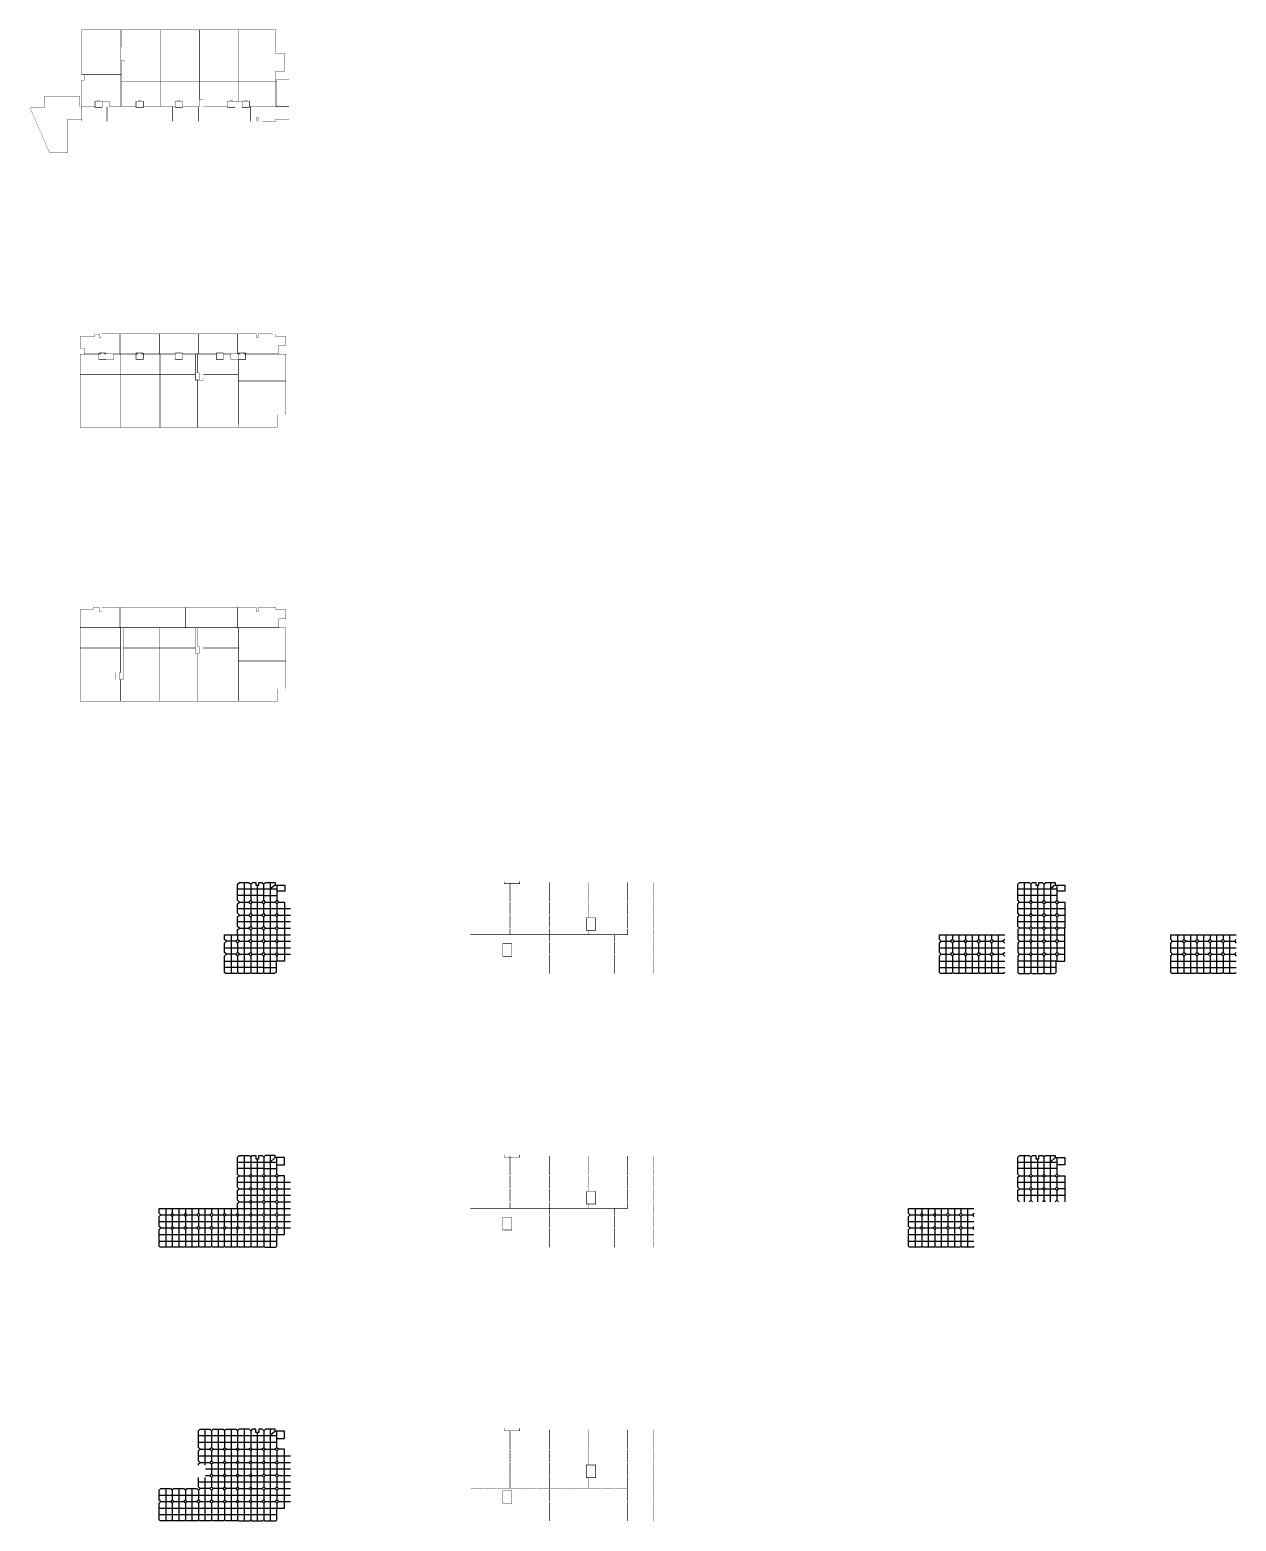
# Model space of a CAD drawing. Header units: millimetres. Extents: x -552870 to 1405794, y -1345622 to 197746.
# Drawn here: x 390170 to 1405794, y -1096109 to 159591 of the extents above; entities that cross this region are included whole.
import ezdxf

# ---------------------------------------------------------------- set-up
doc = ezdxf.new("R2010")
doc.units = ezdxf.units.MM
doc.header["$LTSCALE"] = 1000
doc.header["$MEASUREMENT"] = 0
doc.layers.get('0').update_dxf_attribs({"linetype": 'CONTINUOUS'})

msp = doc.modelspace()

# ---------------------------------------------------------------- linework, layer by layer
at = {"color": 3, "ltscale": 10000, "const_width": 200}
for points in [[(433930, 159491), (433930, 121891), (466780, 121891), (466780, 159491), (433930, 159491)], [(466980, 159491), (466980, 144841), (470280, 144841), (470280, 133841), (466980, 133841), (466980, 116391), (499730, 116391), (499730, 159491), (466980, 159491)], [(499930, 159491), (499930, 116391), (532780, 116391), (532780, 159491), (499930, 159491)], [(532980, 159491), (532980, 116391), (565730, 116391), (565730, 159491), (532980, 159491)], [(565930, 159491), (565930, 116391), (597330, 116391), (597330, 124791), (604655, 124791), (604655, 139653), (597330, 139653), (597330, 159491), (565930, 159491)], [(435880, 121891), (435880, 117291), (433930, 117291), (433930, 95091), (444880, 95091), (444880, 99591), (457005, 99591), (457005, 95091), (466780, 95091), (466780, 121891), (435880, 121891)], [(466980, 116391), (466980, 95091), (479480, 95091), (479480, 99591), (485780, 99591), (485780, 95091), (499730, 95091), (499730, 116391), (466980, 116391)], [(532680, 95091), (532680, 101291), (532780, 101291), (532780, 116391), (499930, 116391), (499930, 95091), (512480, 95091), (512480, 99591), (518780, 99591), (518780, 95091), (532680, 95091)], [(597530, 117391), (597530, 94891), (575093, 94891), (575093, 94241), (574893, 94241), (574893, 99391), (573443, 99391), (573443, 99591), (570443, 99591), (570443, 99391), (568993, 99391), (568993, 94234), (568793, 94234), (568793, 94891), (562793, 94891), (562793, 94234), (562593, 94234), (562593, 99391), (561143, 99391), (561143, 99591), (558143, 99591), (558143, 99391), (556693, 99391), (556693, 94241), (556493, 94241), (556493, 94891), (532130, 94891), (532130, 82566), (580630, 82566), (580630, 85566), (582630, 85566), (582630, 82566), (597330, 82641), (597330, 84341), (608380, 84341), (608380, 117391), (597530, 117391)], [(556493, 99591), (556493, 95091), (536280, 95091), (536280, 101291), (532980, 101291), (532980, 116391), (565730, 116391), (565730, 99591), (556493, 99591)], [(433930, 94891), (433930, 82566), (532130, 82566), (532130, 94891), (518780, 94891), (518780, 94234), (518580, 94234), (518580, 99391), (517130, 99391), (517130, 99591), (514130, 99591), (514130, 99391), (512680, 99391), (512680, 94241), (512480, 94241), (512480, 94891), (485780, 94891), (485780, 94234), (485580, 94234), (485580, 99391), (484130, 99378), (484130, 99591), (481130, 99591), (481130, 99391), (479680, 99391), (479680, 94241), (479480, 94241), (479480, 94891), (451180, 94891), (451180, 94234), (450980, 94234), (450980, 99391), (449530, 99391), (449530, 99591), (446530, 99591), (446530, 99391), (445080, 99391), (445080, 94241), (444880, 94241), (444880, 94891), (433930, 94891)], [(448480, -96434), (448480, -97234), (448405, -97234), (448405, -97184), (448005, -97184), (448005, -96509), (446655, -96509), (446655, -96584), (445555, -96584), (445555, -96509), (444930, -96509), (444930, -98709), (432530, -98709), (432530, -108459), (433780, -108459), (433780, -108609), (434430, -108609), (434430, -108459), (435880, -108459), (435880, -113259), (448230, -113259), (448230, -112609), (448430, -112609), (448430, -113259), (449870, -113259), (449871, -113459), (448430, -113459), (448430, -117759), (449880, -117759), (449880, -117747), (449925, -117747), (449925, -117972), (449880, -117972), (449880, -117959), (448230, -117959), (448230, -113459), (447680, -113459), (447680, -113409), (446580, -113409), (446580, -113459), (432530, -113459), (432530, -130509), (466655, -130509), (466655, -113459), (460880, -113459), (460880, -117959), (452880, -117959), (452880, -117972), (452835, -117972), (452835, -117747), (452880, -117747), (452880, -117759), (454330, -117759), (454330, -113459), (452890, -113459), (452890, -113259), (454330, -113259), (454330, -112603), (454530, -112603), (454530, -113259), (466130, -113259), (466130, -96434), (450630, -96434), (450630, -99434), (448630, -99434), (448630, -96434), (448480, -96434)], [(499130, -113259), (512480, -113259), (512480, -112609), (512680, -112609), (512680, -117759), (514130, -117759), (514130, -117959), (512480, -117959), (512480, -113459), (499855, -113459), (499855, -130509), (529405, -130509), (529405, -113459), (518780, -113459), (518780, -117959), (517130, -117959), (517130, -117759), (518580, -117759), (518580, -112603), (518780, -112603), (518780, -113259), (529605, -113259), (529605, -135109), (532680, -135109), (532680, -129309), (531405, -129309), (531405, -113259), (532130, -113259), (532130, -96434), (499130, -96434), (499130, -113259)], [(532130, -96434), (532130, -113259), (547080, -113259), (547080, -112609), (547280, -112609), (547280, -117759), (548730, -117759), (548730, -117959), (547080, -117959), (547080, -113459), (531605, -113459), (531605, -129109), (536280, -129109), (536280, -130509), (565655, -130509), (565655, -117959), (559430, -117959), (559430, -113459), (553380, -113459), (553380, -117959), (551730, -117959), (551730, -117759), (553180, -117759), (553180, -112603), (553380, -112603), (553380, -113259), (565130, -113259), (565130, -96434), (532130, -96434)], [(565655, -113259), (565130, -113259), (565130, -96434), (580630, -96434), (580630, -99434), (582630, -99434), (582630, -96434), (593780, -96434), (593780, -97234), (593855, -97234), (593855, -97184), (594880, -97184), (594880, -96509), (597330, -96509), (597330, -98709), (605655, -98709), (605655, -100059), (605705, -100059), (605705, -101159), (605655, -101159), (605655, -105859), (604067, -105859), (604067, -105844), (603965, -105844), (603965, -106259), (600765, -106259), (600765, -105844), (600663, -105844), (600663, -105859), (599805, -105859), (599805, -113259), (571955, -113259), (571955, -112609), (571755, -112609), (571755, -113259), (570315, -113259), (570315, -113459), (571755, -113459), (571755, -117759), (570305, -117759), (570305, -117747), (570260, -117747), (570260, -117972), (570305, -117972), (570305, -117959), (571955, -117959), (571955, -113459), (572505, -113459), (572505, -113409), (573605, -113409), (573605, -113459), (605655, -113459), (605655, -136009), (565855, -136009), (565855, -117959), (567305, -117959), (567305, -117972), (567350, -117972), (567350, -117747), (567305, -117747), (567305, -117759), (565855, -117759), (565855, -113459), (567295, -113459), (567295, -113259), (565855, -113259), (565855, -112603), (565655, -112603), (565655, -113259)], [(432530, -130509), (432530, -175259), (466655, -175259), (466655, -130509), (432530, -130509)], [(466855, -130509), (466855, -175259), (499655, -175259), (499655, -130509), (466855, -130509)], [(499855, -130509), (499855, -175259), (531405, -175259), (531405, -135309), (529405, -135309), (529405, -134959), (529455, -134959), (529455, -133859), (529405, -133859), (529405, -130509), (499855, -130509)], [(536280, -130509), (536280, -133609), (536030, -133609), (536030, -134709), (536280, -134709), (536280, -135309), (531605, -135309), (531605, -175259), (565730, -175259), (565730, -172559), (565655, -172559), (565655, -130509), (536280, -130509)], [(566804, -136009), (565855, -136009), (565855, -172559), (565880, -172559), (565880, -173659), (565930, -173659), (565930, -175259), (598480, -175259), (598480, -164709), (605655, -164709), (605655, -164359), (605705, -164359), (605705, -163259), (605655, -163259), (605655, -136009), (566804, -136009)], [(468605, -343709), (521130, -343709), (521130, -326834), (450630, -326834), (450630, -329834), (448630, -329834), (448630, -326834), (443530, -326834), (443530, -328509), (432580, -328509), (432580, -343709), (466805, -343709), (466805, -381559), (465580, -381559), (465580, -387359), (468605, -387359), (468605, -343709)], [(531480, -343709), (599805, -343709), (599805, -336259), (605655, -336259), (605655, -328509), (597330, -328509), (597330, -326834), (582630, -326834), (582630, -329834), (580630, -329834), (580630, -326834), (521130, -326834), (521130, -343709), (529680, -343709), (529680, -365509), (532680, -365509), (532680, -359709), (531480, -359709), (531480, -343709)], [(449720, -343709), (449720, -343909), (432580, -343909), (432580, -360909), (466605, -360909), (466605, -343909), (453040, -343909), (453040, -343709), (449720, -343709)], [(480970, -343709), (480970, -343909), (468805, -343909), (468805, -360909), (499580, -360909), (499580, -343909), (484290, -343909), (484290, -343709), (480970, -343709)], [(513970, -343709), (513970, -343909), (499780, -343909), (499780, -360909), (529480, -360909), (529480, -343909), (517290, -343909), (517290, -343709), (513970, -343709)], [(548570, -343909), (531680, -343909), (531680, -359509), (536280, -359509), (536280, -360909), (565580, -360909), (565580, -348409), (565580, -343909), (551890, -343909), (551890, -343709), (548570, -343709), (548570, -343909)], [(567070, -343709), (567070, -343909), (565780, -343909), (565780, -371909), (605655, -371909), (605655, -343909), (570390, -343909), (570390, -343709), (567070, -343709)], [(432580, -360909), (432580, -405609), (466605, -405609), (466605, -387559), (461980, -387559), (461980, -381359), (466605, -381359), (466605, -360909), (432580, -360909)], [(468805, -360909), (468805, -387559), (466805, -387559), (466805, -405609), (499580, -405609), (499580, -377409), (499580, -360909), (468805, -360909)], [(499780, -360909), (499780, -405609), (531480, -405609), (531480, -365709), (529480, -365709), (529480, -360909), (499780, -360909)], [(536280, -360909), (536280, -365709), (531680, -365709), (531680, -405609), (565580, -405609), (565580, -360909), (536280, -360909)]]:
    msp.add_lwpolyline(points, dxfattribs=at)
at = {"color": 1, "ltscale": 10000, "const_width": 500}
for points in [[(433930, 121891), (466780, 121891)], [(466980, 116391), (499730, 116391)], [(499930, 116391), (532780, 116391)], [(532980, 116391), (565730, 116391)], [(565930, 116391), (597330, 116391)], [(433930, 93641), (433930, 85641)], [(445080, 94241), (450980, 94241)], [(446530, 99591), (449530, 99591)], [(455130, 94891), (455130, 82566)], [(479680, 94241), (485580, 94241)], [(481130, 99591), (484130, 99591)], [(510130, 94891), (510130, 82566)], [(512680, 94241), (518580, 94241)], [(514130, 99591), (517130, 99591)], [(532130, 94891), (532130, 82566)], [(556693, 94241), (562593, 94241)], [(558143, 99591), (561143, 99591)], [(568993, 94241), (574893, 94241)], [(570443, 99591), (573443, 99591)], [(576130, 94891), (576130, 82566)], [(597530, 94891), (608380, 94891)], [(466130, -96434), (466130, -113259)], [(499130, -96434), (499130, -113259)], [(532130, -96434), (532130, -113259)], [(565130, -96434), (565130, -113259)], [(448430, -112609), (454330, -112603)], [(479680, -112609), (485580, -112609)], [(512680, -112609), (518580, -112609)], [(529605, -113259), (531405, -113259)], [(553180, -112609), (547280, -112609)], [(571755, -112609), (565855, -112609)], [(449880, -117959), (452880, -117959)], [(481130, -117959), (484130, -117959)], [(514130, -117959), (517130, -117959)], [(548730, -117959), (551730, -117959)], [(567305, -117959), (570305, -117959)], [(466655, -130509), (432530, -130509)], [(499655, -130509), (466855, -130509)], [(529405, -130509), (499855, -130509)], [(565655, -130509), (536280, -130509)], [(605655, -136009), (565855, -136009)], [(466130, -326834), (466130, -343709)], [(521130, -326834), (521130, -343709)], [(565130, -326834), (565130, -343709)], [(449720, -343709), (453040, -343709)], [(466805, -343709), (468605, -343709)], [(480970, -343709), (484290, -343709)], [(513970, -343709), (517290, -343709)], [(529680, -343709), (531480, -343709)], [(548570, -343709), (551890, -343709)], [(567070, -343709), (570390, -343709)], [(466605, -360909), (432580, -360909)], [(468805, -360909), (499580, -360909)], [(499780, -360909), (529480, -360909)], [(536280, -360909), (565580, -360909)], [(565780, -371909), (605655, -371909)]]:
    msp.add_lwpolyline(points, dxfattribs=at)
at = {"color": 3, "ltscale": 10000, "const_width": 200}
for points in [[(597330, 95091), (597330, 116391), (565930, 116391), (565930, 99591), (570443, 99591), (575093, 99591), (575093, 95091)], [(433730, 93641), (433730, 94891), (432330, 94891), (432330, 103441), (402330, 103441), (402330, 93941), (390323, 93941), (406728, 56291), (422130, 56291), (422130, 84341), (433730, 84341), (433730, 84391), (433930, 84391), (433930, 93641)], [(466130, -96434), (466130, -113259), (479480, -113259), (479480, -112609), (479680, -112609), (479680, -113259), (481120, -113259), (481120, -113459), (479680, -113459), (479680, -117759), (481130, -117759), (481130, -117747), (481175, -117747), (481175, -117972), (481130, -117972), (481130, -117959), (479480, -117959), (479480, -113459), (479130, -113459), (479130, -113409), (478030, -113409), (478030, -113459), (466855, -113459), (466855, -130509), (499655, -130509), (499655, -113459), (485780, -113459), (485780, -117959), (484130, -117959), (484130, -117972), (484085, -117972), (484085, -117747), (484130, -117747), (484130, -117759), (485580, -117759), (485580, -113459), (484140, -113459), (484140, -113259), (485580, -113259), (485580, -112603), (485780, -112603), (485780, -113259), (499130, -113259), (499130, -96434)], [(605655, -371909), (605655, -393659), (605705, -393659), (605705, -394759), (605655, -394759), (605655, -395109), (598480, -395109), (598480, -405609), (565780, -405609), (565780, -371909)]]:
    msp.add_lwpolyline(points, close=True, dxfattribs=at)
at = {"color": 114, "ltscale": 10000, "true_color": 0x139b48}
for points in [[(587130, -634059), (586180, -635009), (577080, -635009), (576130, -634059), (575180, -635009), (566080, -635009), (565130, -634059), (564180, -635009), (555080, -635009), (554130, -634059), (554130, -620334), (555654, -618809), (554130, -617285), (554130, -609334), (555654, -607809), (554130, -606285), (554130, -602309), (565130, -602309), (565130, -598334), (566654, -596809), (565130, -595285), (565130, -587334), (566654, -585809), (565130, -584285), (565130, -576334), (566654, -574809), (565130, -573285), (565130, -559809), (566630, -558309), (574630, -558309), (576130, -559809), (577630, -558309), (580330, -558309), (580330, -560534), (582930, -560534), (582930, -558309), (585630, -558309), (587130, -559809)], [(565130, -563809), (587130, -563809)], [(570630, -558309), (570630, -596809), (570630, -635009)], [(576130, -559809), (576130, -573285)], [(580630, -560234), (580330, -560534)], [(581630, -560534), (581630, -596809), (581630, -635009)], [(582630, -560234), (582930, -560534)], [(587130, -563809), (598130, -563809)], [(592630, -558309), (592630, -596809), (592630, -635009)], [(596630, -560509), (592630, -563809)], [(598130, -560509), (598130, -565659)], [(1223454, -596809), (1221930, -595285), (1221930, -587334), (1223454, -585809), (1221930, -584285), (1221930, -576334), (1223454, -574809), (1221930, -573285), (1221932, -559808), (1223430, -558309), (1231430, -558309), (1232930, -559809), (1234430, -558309), (1237130, -558309), (1237130, -560534), (1239730, -560534), (1239730, -558309), (1242430, -558309), (1243930, -559809), (1245430, -558309), (1253430, -558309), (1253430, -560509), (1261555, -560509), (1261555, -565659), (1254930, -565659), (1254930, -573285), (1253406, -574809), (1254930, -576334), (1256454, -574809), (1254930, -573285)], [(1221930, -563809), (1254930, -563809)], [(1227430, -558309), (1227430, -596809)], [(1232930, -559809), (1232930, -573285)], [(1237430, -560234), (1237130, -560534)], [(1238430, -560534), (1238430, -596809)], [(1239430, -560234), (1239730, -560534)], [(1243930, -559809), (1243930, -573285)], [(1249430, -558309), (1249430, -596809)], [(1253430, -560509), (1249430, -563809)], [(1254930, -560509), (1254930, -565659)], [(587130, -569309), (565131, -569309)], [(566654, -574809), (574606, -574809)], [(576130, -573285), (574606, -574809), (576130, -576334), (577654, -574809), (576130, -573285)], [(576130, -576334), (576130, -584285)], [(577654, -574809), (585606, -574809)], [(587130, -573285), (585606, -574809), (587130, -576334)], [(587130, -569309), (598130, -569309)], [(588654, -574809), (596606, -574809)], [(598130, -573285), (596606, -574809), (598130, -576334), (599654, -574809)], [(598130, -576334), (598130, -584285)], [(1254930, -569309), (1221931, -569309)], [(1223454, -574809), (1231406, -574809)], [(1232930, -573285), (1231406, -574809), (1232930, -576334), (1234454, -574809), (1232930, -573285)], [(1232930, -576334), (1232930, -584285)], [(1234454, -574809), (1242406, -574809)], [(1243930, -573285), (1242406, -574809), (1243930, -576334), (1245454, -574809), (1243930, -573285)], [(1243930, -576334), (1243930, -584285)], [(1245454, -574809), (1253406, -574809)], [(1254930, -576334), (1254930, -584285)], [(1256454, -574809), (1261455, -574809), (1261455, -596809)], [(565130, -580309), (587130, -580309)], [(566654, -585809), (574606, -585809)], [(576130, -584285), (574606, -585809), (576130, -587334), (577654, -585809), (576130, -584285)], [(576130, -587334), (576130, -595285)], [(577654, -585809), (585606, -585809)], [(587130, -584285), (585606, -585809), (587130, -587334)], [(587130, -580309), (609678, -580309)], [(588654, -585809), (596606, -585809)], [(598130, -584285), (596606, -585809), (598130, -587334), (599654, -585809), (598130, -584285)], [(598130, -587334), (598130, -595285)], [(599654, -585809), (609680, -585809)], [(1221930, -580309), (1261455, -580309)], [(1223454, -585809), (1231406, -585809)], [(1232930, -584285), (1231406, -585809), (1232930, -587334), (1234454, -585809), (1232930, -584285)], [(1232930, -587334), (1232930, -595285)], [(1234454, -585809), (1242406, -585809)], [(1243930, -584285), (1242406, -585809), (1243930, -587334), (1245454, -585809), (1243930, -584285)], [(1243930, -587334), (1243930, -595285)], [(1245454, -585809), (1253406, -585809)], [(1254930, -584285), (1253406, -585809), (1254930, -587334), (1256454, -585809), (1254930, -584285)], [(1254930, -587334), (1254930, -595285)], [(1256454, -585809), (1261455, -585809)], [(559630, -602310), (559630, -635009)], [(565129, -602309), (587130, -602309)], [(565130, -591309), (587130, -591309)], [(565130, -602309), (565130, -606285)], [(566654, -596809), (574606, -596809)], [(576130, -595285), (574606, -596809), (576130, -598334), (577654, -596809), (576130, -595285)], [(576130, -598334), (576130, -606285)], [(577654, -596809), (585606, -596809)], [(587130, -595285), (585606, -596809), (587130, -598334)], [(587130, -591309), (609678, -591309)], [(587130, -602309), (609678, -602309)], [(588654, -596809), (596606, -596809)], [(598130, -595285), (596606, -596809), (598130, -598334), (599654, -596809), (598130, -595285)], [(598130, -598334), (598130, -606285)], [(599654, -596809), (609680, -596809)], [(1210930, -634059), (1209980, -635009), (1200880, -635009), (1199930, -634059), (1198980, -635009), (1189880, -635009), (1188930, -634059), (1187980, -635009), (1178880, -635009), (1177930, -634059), (1176980, -635009), (1167880, -635009), (1166930, -634059), (1165980, -635009), (1156880, -635009), (1155930, -634059), (1155930, -620334), (1157454, -618809), (1155930, -617285), (1155930, -609334), (1157454, -607809), (1155930, -606285), (1155930, -602309), (1210930, -602311)], [(1161430, -602309), (1161430, -635009)], [(1166930, -602309), (1166930, -606285)], [(1172430, -602309), (1172430, -635009)], [(1177930, -602309), (1177930, -606285)], [(1183430, -602309), (1183430, -635009)], [(1188930, -602309), (1188930, -606285)], [(1194430, -602309), (1194430, -635009)], [(1199930, -602309), (1199930, -606285)], [(1205430, -602309), (1205430, -635009)], [(1221929, -602309), (1261455, -602309)], [(1221930, -591309), (1261455, -591309)], [(1261455, -596809), (1256454, -596809), (1254930, -598334), (1253406, -596809), (1245454, -596809), (1243930, -598334), (1242406, -596809), (1234454, -596809), (1232930, -598334), (1231406, -596809), (1223454, -596809), (1221930, -598333), (1221930, -606285), (1223454, -607809), (1221930, -609334), (1221930, -617285), (1223454, -618809), (1221930, -620334), (1221930, -634059), (1222880, -635009), (1231980, -635009), (1232930, -634059), (1233880, -635009), (1242980, -635009), (1243930, -634059), (1244880, -635009), (1253030, -635009), (1254280, -633759), (1254280, -624509), (1261455, -624509), (1261455, -596809)], [(1227430, -596809), (1227430, -635009)], [(1231406, -596809), (1232930, -595285), (1234454, -596809)], [(1232930, -598334), (1232930, -606285)], [(1238430, -596809), (1238430, -635009)], [(1242406, -596809), (1243930, -595285), (1245454, -596809)], [(1243930, -598334), (1243930, -606285)], [(1249430, -596809), (1249430, -635009)], [(1253406, -596809), (1254930, -595285), (1256454, -596809)], [(1254930, -598334), (1254930, -606285)], [(1405794, -634059), (1404844, -635009), (1395744, -635009), (1394794, -634059), (1393844, -635009), (1384744, -635009), (1383794, -634059), (1382844, -635009), (1373744, -635009), (1372794, -634059), (1371844, -635009), (1362744, -635009), (1361794, -634059), (1360844, -635009), (1351744, -635009), (1350794, -634059), (1350794, -620334), (1352319, -618809), (1350794, -617285), (1350794, -609334), (1352319, -607809), (1350794, -606285), (1350794, -602309), (1405794, -602311)], [(1356294, -602309), (1356294, -635009)], [(1361794, -602309), (1361794, -606285)], [(1367294, -602309), (1367294, -635009)], [(1372794, -602309), (1372794, -606285)], [(1378294, -602309), (1378294, -635009)], [(1383794, -602309), (1383794, -606285)], [(1389294, -602309), (1389294, -635009)], [(1394794, -602309), (1394794, -606285)], [(1400294, -602309), (1400294, -635009)], [(554130, -613309), (587130, -613309)], [(563606, -607809), (555654, -607809)], [(565130, -606285), (563606, -607809), (565130, -609334), (566654, -607809), (565130, -606285)], [(565130, -609334), (565130, -617285)], [(566654, -607809), (574606, -607809)], [(576130, -606285), (574606, -607809), (576130, -609334), (577654, -607809), (576130, -606285)], [(576130, -609334), (576130, -617285)], [(577654, -607809), (585606, -607809)], [(587130, -606285), (585606, -607809), (587130, -609334)], [(587130, -613309), (609678, -613309)], [(588654, -607809), (596606, -607809)], [(598130, -606285), (596606, -607809), (598130, -609334), (599654, -607809), (598130, -606285)], [(598130, -609334), (598130, -617285)], [(599654, -607809), (609680, -607809)], [(1155930, -613309), (1210930, -613309)], [(1157454, -607809), (1165406, -607809)], [(1166930, -606285), (1165406, -607809), (1166930, -609334), (1168454, -607809), (1166930, -606285)], [(1166930, -609334), (1166930, -617285)], [(1168454, -607809), (1176406, -607809)], [(1177930, -606285), (1176406, -607809), (1177930, -609334), (1179454, -607809), (1177930, -606285)], [(1177930, -609334), (1177930, -617285)], [(1179454, -607809), (1187406, -607809)], [(1188930, -606285), (1187406, -607809), (1188930, -609334), (1190454, -607809), (1188930, -606285)], [(1188930, -609334), (1188930, -617285)], [(1190454, -607809), (1198406, -607809)], [(1199930, -606285), (1198406, -607809), (1199930, -609334), (1201454, -607809), (1199930, -606285)], [(1199930, -609334), (1199930, -617285)], [(1201454, -607809), (1209406, -607809)], [(1210930, -606285), (1209406, -607809), (1210930, -609334)], [(1221929, -613309), (1261455, -613309)], [(1223454, -607809), (1231406, -607809)], [(1232930, -606285), (1231406, -607809), (1232930, -609334), (1234454, -607809), (1232930, -606285)], [(1232930, -609334), (1232930, -617285)], [(1234454, -607809), (1242406, -607809)], [(1243930, -606285), (1242406, -607809), (1243930, -609334), (1245454, -607809), (1243930, -606285)], [(1243930, -609334), (1243930, -617285)], [(1245454, -607809), (1253406, -607809)], [(1254930, -606285), (1253406, -607809), (1254930, -609334), (1256454, -607809), (1254930, -606285)], [(1254930, -609334), (1254930, -617285)], [(1256454, -607809), (1261455, -607809)], [(1350794, -613309), (1405794, -613309)], [(1352319, -607809), (1360270, -607809)], [(1361794, -606285), (1360270, -607809), (1361794, -609334), (1363319, -607809), (1361794, -606285)], [(1361794, -609334), (1361794, -617285)], [(1363319, -607809), (1371270, -607809)], [(1372794, -606285), (1371270, -607809), (1372794, -609334), (1374319, -607809), (1372794, -606285)], [(1372794, -609334), (1372794, -617285)], [(1374319, -607809), (1382270, -607809)], [(1383794, -606285), (1382270, -607809), (1383794, -609334), (1385319, -607809), (1383794, -606285)], [(1383794, -609334), (1383794, -617285)], [(1385319, -607809), (1393270, -607809)], [(1394794, -606285), (1393270, -607809), (1394794, -609334), (1396319, -607809), (1394794, -606285)], [(1394794, -609334), (1394794, -617285)], [(1396319, -607809), (1404270, -607809)], [(1405794, -606285), (1404270, -607809), (1405794, -609334)], [(554130, -624509), (587130, -624509)], [(563606, -618809), (555654, -618809)], [(565130, -617285), (563606, -618809), (565130, -620334), (566654, -618809), (565130, -617285)], [(565130, -620334), (565130, -634059)], [(566654, -618809), (574606, -618809)], [(576130, -617285), (574606, -618809), (576130, -620334), (577654, -618809), (576130, -617285)], [(576130, -620334), (576130, -634059)], [(577654, -618809), (585606, -618809)], [(587130, -617285), (585606, -618809), (587130, -620334)], [(587130, -624509), (597480, -624509)], [(588654, -618809), (596606, -618809)], [(598130, -617285), (596606, -618809), (598130, -620334), (599654, -618809), (598130, -617285)], [(598130, -620334), (598130, -624509)], [(599654, -618809), (609680, -618809)], [(1155930, -624509), (1210930, -624509)], [(1157454, -618809), (1165406, -618809)], [(1166930, -617285), (1165406, -618809), (1166930, -620334), (1168454, -618809), (1166930, -617285)], [(1166930, -620334), (1166930, -634059)], [(1168454, -618809), (1176406, -618809)], [(1177930, -617285), (1176406, -618809), (1177930, -620334), (1179454, -618809), (1177930, -617285)], [(1177930, -620334), (1177930, -634059)], [(1179454, -618809), (1187406, -618809)], [(1188930, -617285), (1187406, -618809), (1188930, -620334), (1190454, -618809), (1188930, -617285)], [(1188930, -620334), (1188930, -634059)], [(1190454, -618809), (1198406, -618809)], [(1199930, -617285), (1198406, -618809), (1199930, -620334), (1201454, -618809), (1199930, -617285)], [(1199930, -620334), (1199930, -634059)], [(1201454, -618809), (1209406, -618809)], [(1210930, -617285), (1209406, -618809), (1210930, -620334)], [(1254280, -624509), (1221930, -624509)], [(1223454, -618809), (1231406, -618809)], [(1232930, -617285), (1231406, -618809), (1232930, -620334), (1234454, -618809), (1232930, -617285)], [(1232930, -620334), (1232930, -634059)], [(1234454, -618809), (1242406, -618809)], [(1243930, -617285), (1242406, -618809), (1243930, -620334), (1245454, -618809), (1243930, -617285)], [(1243930, -620359), (1243930, -634059)], [(1245454, -618809), (1253406, -618809)], [(1254930, -617285), (1253406, -618809), (1254930, -620334), (1256454, -618809), (1254930, -617285)], [(1254930, -620334), (1254930, -624509)], [(1256454, -618809), (1261455, -618809)], [(1350794, -624509), (1405794, -624509)], [(1352319, -618809), (1360270, -618809)], [(1361794, -617285), (1360270, -618809), (1361794, -620334), (1363319, -618809), (1361794, -617285)], [(1361794, -620334), (1361794, -634059)], [(1363319, -618809), (1371270, -618809)], [(1372794, -617285), (1371270, -618809), (1372794, -620334), (1374319, -618809), (1372794, -617285)], [(1372794, -620334), (1372794, -634059)], [(1374319, -618809), (1382270, -618809)], [(1383794, -617285), (1382270, -618809), (1383794, -620334), (1385319, -618809), (1383794, -617285)], [(1383794, -620334), (1383794, -634059)], [(1385319, -618809), (1393270, -618809)], [(1394794, -617285), (1393270, -618809), (1394794, -620334), (1396319, -618809), (1394794, -617285)], [(1394794, -620334), (1394794, -634059)], [(1396319, -618809), (1404270, -618809)], [(1405794, -617285), (1404270, -618809), (1405794, -620334)], [(587130, -630009), (554130, -630009)], [(587130, -630009), (597480, -630009)], [(1155930, -630009), (1210911, -630009)], [(1254280, -630009), (1221930, -630009)], [(1350794, -630009), (1405775, -630009)], [(587130, -864635), (586356, -865409), (576904, -865409), (576130, -864635), (575356, -865409), (565904, -865409), (565130, -864635), (564356, -865409), (554904, -865409), (554130, -864635), (554129, -850533), (555454, -849209), (554130, -847885), (554129, -839533), (555454, -838209), (554130, -836885), (554129, -832709), (554130, -832709), (565130, -832709), (565130, -828534), (566454, -827209), (565130, -825885), (565129, -817533), (566454, -816209), (565130, -814885), (565130, -806534), (566454, -805209), (565130, -803885), (565130, -789534), (566454, -788209), (574806, -788209), (576130, -789534), (577454, -788209), (580330, -788209), (580330, -790934), (582930, -790934), (582930, -788209), (585806, -788209), (587130, -789534)], [(570630, -788209), (570630, -827209)], [(576130, -789534), (576130, -803885)], [(580630, -790634), (580330, -790934)], [(581630, -790934), (581630, -827209)], [(582630, -790634), (582930, -790934)], [(604655, -827209), (604655, -805209), (599454, -805209), (598130, -803885), (598130, -796059), (604655, -796059), (604655, -789909), (596706, -789909), (596706, -788209), (588454, -788209), (587130, -789534), (587130, -803885), (588454, -805209), (587130, -806534), (587130, -814885), (588454, -816209), (587130, -817534), (587130, -825885), (588454, -827209), (587130, -828534), (587130, -836885), (588454, -838209), (587130, -839534), (587130, -847885), (588454, -849209), (587130, -850534), (587130, -864635), (587904, -865409), (597256, -865409), (598030, -864635), (598030, -854709), (604655, -854709), (604655, -827209)], [(592530, -788209), (592530, -827209), (592530, -865409)], [(596706, -789909), (592530, -793709)], [(598130, -796059), (598130, -789909)], [(1223254, -827209), (1221929, -825886), (1221930, -817534), (1223254, -816209), (1221929, -814886), (1221930, -806533), (1223254, -805209), (1221930, -803885), (1221930, -789534), (1223254, -788209), (1231606, -788209), (1232930, -789534), (1234254, -788209), (1237130, -788209), (1237130, -790934), (1239730, -790934), (1239730, -788209), (1242606, -788209), (1243930, -789534), (1245254, -788209), (1253506, -788209), (1253506, -789909), (1261455, -789909), (1261455, -796059), (1254830, -796059), (1254830, -803885)], [(1227430, -788209), (1227430, -827209)], [(1232930, -789534), (1232930, -803885)], [(1237430, -790634), (1237130, -790934)], [(1238430, -790934), (1238430, -827209)], [(1239430, -790634), (1239730, -790934)], [(1243930, -789534), (1243930, -803885)], [(1249330, -788209), (1249330, -827209)], [(1253506, -789909), (1249330, -793709)], [(1254830, -789909), (1254830, -796059)], [(565130, -793709), (587130, -793709)], [(587130, -799209), (565130, -799209)], [(587130, -793709), (598130, -793709)], [(587130, -799209), (598130, -799209)], [(1221930, -793709), (1254830, -793709)], [(1254830, -799209), (1221930, -799209)], [(565129, -810709), (587130, -810709)], [(566454, -805209), (574806, -805209)], [(576130, -803885), (574806, -805209), (576130, -806534), (577454, -805209), (576130, -803885)], [(576130, -814885), (574806, -816209), (576130, -817534), (577454, -816209), (576130, -814885)], [(576130, -806534), (576130, -814885)], [(577454, -805209), (585806, -805209)], [(587130, -803885), (585806, -805209), (587130, -806534)], [(587130, -814885), (585806, -816209), (587130, -817534)], [(587130, -810709), (609680, -810709)], [(588454, -805209), (596806, -805209)], [(598130, -803885), (596806, -805209), (598130, -806534), (599454, -805209)], [(598130, -814885), (596806, -816209), (598130, -817534), (599454, -816209), (598130, -814885)], [(598130, -806534), (598130, -814885)], [(1221929, -810709), (1261455, -810709)], [(1223254, -805209), (1231606, -805209)], [(1232930, -803885), (1231606, -805209), (1232930, -806534), (1234254, -805209), (1232930, -803885)], [(1232930, -814885), (1231606, -816209), (1232930, -817534), (1234254, -816209), (1232930, -814885)], [(1232930, -806534), (1232930, -814885)], [(1234254, -805209), (1242606, -805209)], [(1243930, -803885), (1242606, -805209), (1243930, -806534), (1245254, -805209), (1243930, -803885)], [(1243930, -814885), (1242606, -816209), (1243930, -817534), (1245254, -816209), (1243930, -814885)], [(1243930, -806534), (1243930, -814885)], [(1245254, -805209), (1253506, -805209)], [(1254830, -803885), (1253506, -805209), (1254830, -806534), (1256154, -805209), (1254830, -803885)], [(1254830, -814885), (1253506, -816209), (1254830, -817534), (1256154, -816209), (1254830, -814885)], [(1254830, -806534), (1254830, -814885)], [(1256154, -805209), (1261455, -805209), (1261455, -827209)], [(565129, -821709), (587130, -821709)], [(566454, -816209), (574806, -816209)], [(566454, -827209), (574806, -827209)], [(570630, -827209), (570630, -865409)], [(576130, -825885), (574806, -827209), (576130, -828534), (577454, -827209), (576130, -825885)], [(576130, -817534), (576130, -825885)], [(576130, -828534), (576130, -836885)], [(577454, -816209), (585806, -816209)], [(577454, -827209), (585806, -827209)], [(581630, -827209), (581630, -865409)], [(587130, -825885), (585806, -827209), (587130, -828534)], [(587130, -821709), (609680, -821709)], [(588454, -816209), (596806, -816209)], [(596806, -827209), (588454, -827209)], [(598130, -825885), (596806, -827209), (598130, -828534), (599454, -827209), (598130, -825885)], [(598130, -817534), (598130, -825885)], [(598130, -828534), (598130, -836885)], [(599454, -816209), (609680, -816209)], [(599454, -827209), (609680, -827209)], [(1221929, -821709), (1261455, -821709)], [(1223254, -816209), (1231606, -816209)], [(1234254, -827209), (1232930, -825885), (1231606, -827209)], [(1232930, -817534), (1232930, -825885)], [(1234254, -816209), (1242606, -816209)], [(1245254, -827209), (1243930, -825885), (1242606, -827209)], [(1243930, -817534), (1243930, -825885)], [(1245254, -816209), (1253506, -816209)], [(1256154, -827209), (1254830, -825885), (1253506, -827209)], [(1254830, -817534), (1254830, -825885)], [(1261455, -816209), (1256154, -816209)], [(554130, -864635), (553356, -865409), (543904, -865409), (543130, -864635), (542356, -865409), (532904, -865409), (532130, -864635), (531356, -865409), (521904, -865409), (521130, -864635), (520356, -865409), (510904, -865409), (510130, -864635), (509356, -865409), (499904, -865409), (499130, -864635), (499130, -850534), (500454, -849209), (499130, -847885), (499130, -839534), (500454, -838209), (499130, -836885), (499130, -832709), (554130, -832709)], [(500454, -838209), (508806, -838209)], [(504630, -832709), (504630, -865409)], [(510130, -836885), (508806, -838209), (510130, -839534), (511454, -838209), (510130, -836885)], [(510130, -832709), (510130, -836885)], [(510130, -839534), (510130, -847885)], [(511454, -838209), (519806, -838209)], [(515630, -832709), (515630, -865409)], [(521130, -836885), (519806, -838209), (521130, -839534), (522454, -838209), (521130, -836885)], [(521130, -832709), (521130, -836885)], [(521130, -839534), (521130, -847885)], [(522454, -838209), (530806, -838209)], [(526630, -832709), (526630, -865409)], [(532130, -836885), (530806, -838209), (532130, -839534), (533454, -838209), (532130, -836885)], [(532130, -832709), (532130, -836885)], [(532130, -839534), (532130, -847885)], [(533454, -838209), (541806, -838209)], [(537630, -832709), (537630, -865409)], [(543130, -836885), (541806, -838209), (543130, -839534), (544454, -838209), (543130, -836885)], [(543130, -832709), (543130, -836885)], [(543130, -839534), (543130, -847885)], [(544454, -838209), (552806, -838209)], [(548630, -832709), (548630, -865409)], [(554130, -836885), (552806, -838209), (554130, -839534)], [(555454, -838209), (563806, -838209)], [(559630, -832709), (559630, -865409)], [(565130, -836885), (563806, -838209), (565130, -839534), (566454, -838209), (565130, -836885)], [(565129, -832709), (587130, -832709)], [(565130, -832709), (565130, -836885)], [(565130, -839534), (565130, -847885)], [(566454, -838209), (574806, -838209)], [(576130, -836885), (574806, -838209), (576130, -839534), (577454, -838209), (576130, -836885)], [(576130, -839534), (576130, -847885)], [(577454, -838209), (585806, -838209)], [(587130, -836885), (585806, -838209), (587130, -839534)], [(587130, -832709), (609680, -832709)], [(588454, -838209), (596806, -838209)], [(598130, -836885), (596806, -838209), (598130, -839534), (599454, -838209), (598130, -836885)], [(598130, -839534), (598130, -847885)], [(599454, -838209), (609680, -838209)], [(1185023, -864635), (1184249, -865409), (1174798, -865409), (1174023, -864635), (1173249, -865409), (1163798, -865409), (1163023, -864635), (1162249, -865409), (1152798, -865409), (1152023, -864635), (1151249, -865409), (1141798, -865409), (1141023, -864635), (1140249, -865409), (1130798, -865409), (1130023, -864635), (1130023, -850534), (1131348, -849209), (1130023, -847885), (1130023, -839534), (1131348, -838209), (1130023, -836885), (1130023, -832709), (1185023, -832709)], [(1131348, -838209), (1139699, -838209)], [(1135523, -832709), (1135523, -865409)], [(1141023, -836885), (1139699, -838209), (1141023, -839534), (1142348, -838209), (1141023, -836885)], [(1141023, -832709), (1141023, -836885)], [(1141023, -839534), (1141023, -847885)], [(1142348, -838209), (1150699, -838209)], [(1146523, -832709), (1146523, -865409)], [(1152023, -836885), (1150699, -838209), (1152023, -839534), (1153348, -838209), (1152023, -836885)], [(1152023, -832709), (1152023, -836885)], [(1152023, -839534), (1152023, -847885)], [(1153348, -838209), (1161699, -838209)], [(1157523, -832709), (1157523, -865409)], [(1163023, -836885), (1161699, -838209), (1163023, -839534), (1164348, -838209), (1163023, -836885)], [(1163023, -832709), (1163023, -836885)], [(1163023, -839534), (1163023, -847885)], [(1164348, -838209), (1172699, -838209)], [(1168523, -832709), (1168523, -865409)], [(1174023, -836885), (1172699, -838209), (1174023, -839534), (1175348, -838209), (1174023, -836885)], [(1174023, -832709), (1174023, -836885)], [(1174023, -839534), (1174023, -847885)], [(1175348, -838209), (1183699, -838209)], [(1179523, -832709), (1179523, -865409)], [(1185023, -836885), (1183699, -838209), (1185023, -839534)], [(499130, -843709), (554130, -843709)], [(500454, -849209), (508806, -849209)], [(510130, -847885), (508806, -849209), (510130, -850534), (511454, -849209), (510130, -847885)], [(510130, -850534), (510130, -864635)], [(511454, -849209), (519806, -849209)], [(521130, -847885), (519806, -849209), (521130, -850534), (522454, -849209), (521130, -847885)], [(521130, -850534), (521130, -864635)], [(522454, -849209), (530806, -849209)], [(532130, -847885), (530806, -849209), (532130, -850534), (533454, -849209), (532130, -847885)], [(532130, -850534), (532130, -864635)], [(533454, -849209), (541806, -849209)], [(543130, -847885), (541806, -849209), (543130, -850534), (544454, -849209), (543130, -847885)], [(543130, -850534), (543130, -864635)], [(544454, -849209), (552806, -849209)], [(554130, -847885), (552806, -849209), (554130, -850534)], [(554130, -843709), (587130, -843709)], [(555454, -849209), (563806, -849209)], [(565130, -847885), (563806, -849209), (565130, -850534), (566454, -849209), (565130, -847885)], [(565130, -864635), (565130, -850534)], [(566454, -849209), (574806, -849209)], [(576130, -847885), (574806, -849209), (576130, -850534), (577454, -849209), (576130, -847885)], [(576130, -850534), (576130, -864635)], [(577454, -849209), (585806, -849209)], [(587130, -847885), (585806, -849209), (587130, -850534)], [(587130, -843709), (609680, -843709)], [(588454, -849209), (596806, -849209)], [(598130, -847885), (596806, -849209), (598130, -850534), (599454, -849209), (598130, -847885)], [(598130, -850534), (598130, -854709)], [(599454, -849209), (609680, -849209)], [(1130023, -843709), (1185023, -843709)], [(1131348, -849209), (1139699, -849209)], [(1141023, -847885), (1139699, -849209), (1141023, -850534), (1142348, -849209), (1141023, -847885)], [(1141023, -850534), (1141023, -864635)], [(1142348, -849209), (1150699, -849209)], [(1152023, -847885), (1150699, -849209), (1152023, -850534), (1153348, -849209), (1152023, -847885)], [(1152023, -850534), (1152023, -864635)], [(1153348, -849209), (1161699, -849209)], [(1163023, -847885), (1161699, -849209), (1163023, -850534), (1164348, -849209), (1163023, -847885)], [(1163023, -850534), (1163023, -864635)], [(1164348, -849209), (1172699, -849209)], [(1174023, -847885), (1172699, -849209), (1174023, -850534), (1175348, -849209), (1174023, -847885)], [(1174023, -850534), (1174023, -864635)], [(1175348, -849209), (1183699, -849209)], [(1185023, -847885), (1183699, -849209), (1185023, -850534)], [(499130, -854709), (554130, -854709)], [(499130, -860209), (554130, -860209)], [(554130, -854709), (587130, -854709)], [(554130, -860209), (587130, -860209)], [(587130, -854709), (598030, -854709)], [(587130, -860209), (598030, -860209)], [(1130023, -854709), (1185023, -854709)], [(1130023, -860209), (1185023, -860209)], [(532130, -1048909), (532130, -1047934), (533454, -1046609), (532130, -1045285), (532130, -1036934), (533454, -1035609), (532130, -1034285), (532130, -1019934), (533454, -1018609), (541806, -1018609), (543130, -1019934), (544454, -1018609), (552806, -1018609), (554130, -1019934), (555454, -1018609), (563806, -1018609), (565130, -1019934)], [(532130, -1024109), (565130, -1024109)], [(532130, -1029609), (565130, -1029609)], [(537630, -1018609), (537630, -1048909)], [(543130, -1019934), (543130, -1034285)], [(548630, -1018609), (548630, -1068609)], [(554130, -1019934), (554130, -1034285)], [(559630, -1018609), (559630, -1068609)], [(587130, -1019934), (585806, -1018609), (582930, -1018609), (582930, -1021334), (580330, -1021334), (580330, -1018609), (577454, -1018609), (576130, -1019934), (574806, -1018609), (566454, -1018609), (565130, -1019934), (565130, -1034285), (566454, -1035609), (565130, -1036934), (565130, -1045285), (566454, -1046609), (565130, -1047934), (565130, -1056285), (566454, -1057609), (565130, -1058934), (565130, -1067285), (566454, -1068609), (565130, -1069934), (565130, -1078285), (566454, -1079609), (565130, -1080934), (565130, -1095035), (565904, -1095809), (575356, -1095809), (576130, -1095035), (576904, -1095809), (586356, -1095809), (587130, -1095035)], [(565130, -1024109), (587130, -1024109)], [(565130, -1029609), (587130, -1029609)], [(570630, -1018609), (570630, -1095809)], [(576130, -1019934), (576130, -1034285)], [(580630, -1021034), (580330, -1021334)], [(581630, -1021334), (581630, -1095809)], [(582630, -1021034), (582930, -1021334)], [(604655, -1057609), (604655, -1035609), (599454, -1035609), (598130, -1034285), (598130, -1026459), (604655, -1026459), (604655, -1020309), (596706, -1020309), (596706, -1018609), (588454, -1018609), (587130, -1019934), (587130, -1034285), (588454, -1035609), (587130, -1036934), (587130, -1045285), (588454, -1046609), (587130, -1047934), (587130, -1056285), (588454, -1057609), (587130, -1058934), (587130, -1067285), (588454, -1068609), (587130, -1069934), (587130, -1078285), (588454, -1079609), (587130, -1080934), (587130, -1095035), (587904, -1095809), (597256, -1095809), (598030, -1095035), (598030, -1085109), (604655, -1085109), (604655, -1057609)], [(587130, -1024109), (598130, -1024109)], [(587130, -1029609), (598130, -1029609)], [(592530, -1018609), (592530, -1057609), (592530, -1095809)], [(596706, -1020309), (592530, -1024109)], [(598130, -1026459), (598130, -1020309)], [(532130, -1041109), (565130, -1041109)], [(533454, -1035609), (541806, -1035609)], [(543130, -1034285), (541806, -1035609), (543130, -1036934), (544454, -1035609), (543130, -1034285)], [(543130, -1036934), (543130, -1045285)], [(544454, -1035609), (552806, -1035609)], [(554130, -1034285), (552806, -1035609), (554130, -1036934), (555454, -1035609), (554130, -1034285)], [(554130, -1036934), (554130, -1045285)], [(555454, -1035609), (563806, -1035609)], [(565130, -1034285), (563806, -1035609), (565130, -1036934)], [(565130, -1041109), (587130, -1041109)], [(566454, -1035609), (574806, -1035609)], [(576130, -1034285), (574806, -1035609), (576130, -1036934), (577454, -1035609), (576130, -1034285)], [(576130, -1036934), (576130, -1045285)], [(577454, -1035609), (585806, -1035609)], [(587130, -1034285), (585806, -1035609), (587130, -1036934)], [(587130, -1041109), (609680, -1041109)], [(588454, -1035609), (596806, -1035609)], [(598130, -1034285), (596806, -1035609), (598130, -1036934), (599454, -1035609)], [(598130, -1036934), (598130, -1045285)], [(533454, -1046609), (541806, -1046609)], [(538080, -1052109), (565130, -1052109)], [(543130, -1045285), (541806, -1046609), (543130, -1047934), (544454, -1046609), (543130, -1045285)], [(543130, -1047934), (543130, -1056285)], [(544454, -1046609), (552806, -1046609)], [(554130, -1045285), (552806, -1046609), (554130, -1047934), (555454, -1046609), (554130, -1045285)], [(554130, -1047934), (554130, -1056285)], [(555454, -1046609), (563806, -1046609)], [(565130, -1045285), (563806, -1046609), (565130, -1047934)], [(565130, -1052109), (587130, -1052109)], [(566454, -1046609), (574806, -1046609)], [(576130, -1045285), (574806, -1046609), (576130, -1047934), (577454, -1046609), (576130, -1045285)], [(576130, -1047934), (576130, -1056285)], [(577454, -1046609), (585806, -1046609)], [(587130, -1045285), (585806, -1046609), (587130, -1047934)], [(587130, -1052109), (609680, -1052109)], [(588454, -1046609), (596806, -1046609)], [(598130, -1045285), (596806, -1046609), (598130, -1047934), (599454, -1046609), (598130, -1045285)], [(598130, -1047934), (598130, -1056285)], [(599454, -1046609), (609680, -1046609)], [(565130, -1067285), (563806, -1068609), (555454, -1068609), (554130, -1067285), (552806, -1068609), (544454, -1068609), (543130, -1067285), (541806, -1068609), (533454, -1068609), (532130, -1067285), (532130, -1059409)], [(532130, -1063109), (565130, -1063109)], [(537630, -1059409), (537630, -1068609)], [(538080, -1057609), (541806, -1057609)], [(543130, -1056285), (541806, -1057609), (543130, -1058934), (544454, -1057609), (543130, -1056285)], [(543130, -1058934), (543130, -1067285)], [(544454, -1057609), (552806, -1057609)], [(554130, -1056285), (552806, -1057609), (554130, -1058934), (555454, -1057609), (554130, -1056285)], [(554130, -1058934), (554130, -1067285)], [(555454, -1057609), (563806, -1057609)], [(565130, -1056285), (563806, -1057609), (565130, -1058934)], [(565130, -1063109), (587130, -1063109)], [(566454, -1057609), (574806, -1057609)], [(576130, -1056285), (574806, -1057609), (576130, -1058934), (577454, -1057609), (576130, -1056285)], [(576130, -1067285), (574806, -1068609), (576130, -1069934), (577454, -1068609), (576130, -1067285)], [(576130, -1058934), (576130, -1067285)], [(577454, -1057609), (585806, -1057609)], [(587130, -1056285), (585806, -1057609), (587130, -1058934)], [(587130, -1067285), (585806, -1068609), (587130, -1069934)], [(587130, -1063109), (609680, -1063109)], [(596806, -1057609), (588454, -1057609)], [(598130, -1056285), (596806, -1057609), (598130, -1058934), (599454, -1057609), (598130, -1056285)], [(598130, -1067285), (596806, -1068609), (598130, -1069934), (599454, -1068609), (598130, -1067285)], [(598130, -1058934), (598130, -1067285)], [(599454, -1057609), (609680, -1057609)], [(565130, -1095035), (564356, -1095809), (554904, -1095809), (554130, -1095035), (553356, -1095809), (543904, -1095809), (543130, -1095035), (542356, -1095809), (532904, -1095809), (532130, -1095035), (531356, -1095809), (521904, -1095809), (521130, -1095035), (520356, -1095809), (510904, -1095809), (510130, -1095035), (509356, -1095809), (499904, -1095809), (499130, -1095035), (499130, -1080934), (500454, -1079609), (499130, -1078285), (499130, -1069934), (500454, -1068609), (508806, -1068609), (510130, -1069934), (511454, -1068609), (519806, -1068609), (521130, -1069934), (522454, -1068609), (530806, -1068609), (532130, -1069934), (533454, -1068609)], [(499130, -1074109), (565130, -1074109)], [(500454, -1079609), (508806, -1079609)], [(504630, -1068609), (504630, -1095809)], [(510130, -1078285), (508806, -1079609), (510130, -1080934), (511454, -1079609), (510130, -1078285)], [(510130, -1069934), (510130, -1078285)], [(511454, -1079609), (519806, -1079609)], [(515630, -1068609), (515630, -1095809)], [(521130, -1078285), (519806, -1079609), (521130, -1080934), (522454, -1079609), (521130, -1078285)], [(521130, -1069934), (521130, -1078285)], [(522454, -1079609), (530806, -1079609)], [(526630, -1068609), (526630, -1095809)], [(532130, -1078285), (530806, -1079609), (532130, -1080934), (533454, -1079609), (532130, -1078285)], [(532130, -1069934), (532130, -1078285)], [(533454, -1079609), (541806, -1079609)], [(537630, -1068609), (537630, -1095809)], [(544454, -1068609), (543130, -1069934), (541806, -1068609)], [(543130, -1078285), (541806, -1079609), (543130, -1080934), (544454, -1079609), (543130, -1078285)], [(543130, -1069934), (543130, -1078285)], [(544454, -1079609), (552806, -1079609)], [(548630, -1068609), (548630, -1095809)], [(555454, -1068609), (554130, -1069934), (552806, -1068609)], [(554130, -1078285), (552806, -1079609), (554130, -1080934), (555454, -1079609), (554130, -1078285)], [(554130, -1069934), (554130, -1078285)], [(555454, -1079609), (563806, -1079609)], [(559630, -1068609), (559630, -1095809)], [(565130, -1069934), (563806, -1068609)], [(565130, -1078285), (563806, -1079609), (565130, -1080934)], [(565130, -1074109), (587130, -1074109)], [(566454, -1068609), (574806, -1068609)], [(566454, -1079609), (574806, -1079609)], [(576130, -1078285), (574806, -1079609), (576130, -1080934), (577454, -1079609), (576130, -1078285)], [(576130, -1069934), (576130, -1078285)], [(577454, -1068609), (585806, -1068609)], [(577454, -1079609), (585806, -1079609)], [(587130, -1078285), (585806, -1079609), (587130, -1080934)], [(587130, -1074109), (609680, -1074109)], [(588454, -1068609), (596806, -1068609)], [(588454, -1079609), (596806, -1079609)], [(598130, -1078285), (596806, -1079609), (598130, -1080934), (599454, -1079609), (598130, -1078285)], [(598130, -1069934), (598130, -1078285)], [(599454, -1068609), (609680, -1068609)], [(599454, -1079609), (609680, -1079609)], [(499130, -1085109), (565130, -1085109)], [(499130, -1090609), (565130, -1090609)], [(510130, -1080934), (510130, -1095035)], [(521130, -1080934), (521130, -1095035)], [(532130, -1080934), (532130, -1095035)], [(543130, -1080934), (543130, -1095035)], [(554130, -1080934), (554130, -1095035)], [(565130, -1085109), (587130, -1085109)], [(565130, -1090609), (587130, -1090609)], [(576130, -1080934), (576130, -1095035)], [(587130, -1085109), (598030, -1085109)], [(587130, -1090609), (598030, -1090609)], [(598130, -1080934), (598130, -1085109)]]:
    msp.add_lwpolyline(points, dxfattribs=at)
msp.add_lwpolyline([(599654, -574809), (604655, -574809), (604655, -624509), (597480, -624509), (597480, -633759), (596230, -635009), (588080, -635009), (587130, -634059), (587130, -620334), (588654, -618809), (587130, -617285), (587130, -609334), (588654, -607809), (587130, -606285), (587130, -598334), (588654, -596809), (587130, -595285), (587130, -587334), (588654, -585809), (587130, -584285), (587130, -576334), (588654, -574809), (587130, -573285), (587130, -559809), (588630, -558309), (596630, -558309), (596630, -560509), (604755, -560509), (604755, -565659), (598130, -565659), (598130, -573285)], close=True, dxfattribs=at)
at = {"color": 4, "ltscale": 10000, "const_width": 500}
for points in [[(794530, -559234), (789530, -559234), (789530, -557234)], [(794530, -559234), (802530, -559234), (802530, -557234)], [(794530, -558359), (794530, -574434)], [(827530, -574459), (827530, -558309)], [(860530, -574459), (860530, -558309)], [(893530, -558209), (893530, -574484)], [(915530, -558359), (915530, -574459)], [(794530, -575184), (794530, -585509)], [(827530, -585509), (827530, -575159)], [(860530, -585509), (860530, -575159)], [(893530, -575134), (893530, -585559)], [(915530, -575159), (915530, -585509)], [(794530, -586109), (794530, -596509)], [(827530, -596509), (827530, -586109)], [(860530, -586109), (860530, -588109), (858730, -588109), (858730, -598609), (860530, -598609), (860530, -602309), (827530, -602309)], [(860530, -588109), (866480, -588109), (866480, -598609), (860530, -598609)], [(893530, -586059), (893529, -596559)], [(915530, -586109), (915530, -596509)], [(760980, -602309), (794530, -602309)], [(794530, -597109), (794530, -602309), (827530, -602309), (827530, -597109)], [(827530, -602309), (827530, -607559)], [(860530, -602309), (893529, -602309), (893530, -597109)], [(882530, -607509), (882529, -602309)], [(915530, -597109), (915530, -607509)], [(827530, -608059), (827530, -618509)], [(882530, -608109), (882530, -618459)], [(915530, -608109), (915530, -618459)], [(827530, -619109), (827530, -635059)], [(882530, -619159), (882530, -635059)], [(915530, -619159), (915530, -635059)], [(794530, -789634), (789530, -789634), (789530, -787634)], [(794530, -789634), (802530, -789634), (802530, -787634)], [(794530, -788759), (794530, -804834)], [(827530, -804859), (827530, -788709)], [(860530, -804859), (860530, -788709)], [(893530, -788609), (893530, -804884)], [(915530, -788759), (915530, -804859)], [(794530, -805584), (794530, -815909)], [(827530, -815909), (827530, -805559)], [(860530, -815909), (860530, -805559)], [(893530, -805534), (893530, -815959)], [(915530, -805559), (915530, -815909)], [(794530, -816509), (794530, -826909)], [(794530, -827509), (794530, -832709), (827530, -832709), (827530, -827509)], [(827530, -826909), (827530, -816509)], [(860530, -816509), (860530, -818509), (858730, -818509), (858730, -829009), (860530, -829009), (860530, -832709), (827530, -832709)], [(860530, -818509), (866480, -818509), (866480, -829009), (860530, -829009)], [(860530, -832709), (893529, -832709), (893530, -827509)], [(893530, -816459), (893529, -826959)], [(915530, -816509), (915530, -826909)], [(915530, -827509), (915530, -837909)], [(760980, -832709), (794530, -832709)], [(827530, -832709), (827530, -837959)], [(827530, -838459), (827530, -848909)], [(882530, -837909), (882529, -832709)], [(882530, -838509), (882530, -848859)], [(915530, -838509), (915530, -848859)], [(827530, -849509), (827530, -865459)], [(882530, -849559), (882530, -865459)], [(915530, -849559), (915530, -865459)], [(794530, -1020034), (789530, -1020034), (789530, -1018034)], [(794530, -1035309), (794530, -1020034), (802530, -1020034), (802530, -1018034)], [(827530, -1019009), (827530, -1035284)], [(860530, -1019009), (860530, -1035284)], [(893530, -1035284), (893530, -1019009)], [(915530, -1019009), (915530, -1035284)], [(794530, -1046384), (794530, -1035909)], [(827530, -1035934), (827530, -1046384)], [(860530, -1035934), (860530, -1046384)], [(893530, -1046384), (893530, -1035934)], [(915530, -1035934), (915530, -1046384)], [(794530, -1057384), (794530, -1046834)], [(827530, -1046834), (827530, -1057384)], [(860530, -1046834), (860530, -1048909), (858730, -1048909), (858730, -1059409), (860530, -1059409), (860530, -1068384)], [(860530, -1048909), (866480, -1048909), (866480, -1059409), (860530, -1059409)], [(893530, -1057384), (893530, -1046834)], [(915530, -1046834), (915530, -1057384)], [(794530, -1068384), (794530, -1057834)], [(827530, -1057834), (827530, -1068384)], [(893530, -1068384), (893530, -1057834)], [(915530, -1057834), (915530, -1068384)], [(772305, -1068609), (761630, -1068609)], [(783305, -1068609), (772755, -1068609)], [(794230, -1068609), (783755, -1068609)], [(805305, -1068609), (794755, -1068609)], [(816305, -1068609), (805755, -1068609)], [(827305, -1068609), (816755, -1068609)], [(827530, -1079309), (827530, -1068834)], [(827530, -1079909), (827530, -1095859)], [(838305, -1068609), (827755, -1068609)], [(849305, -1068609), (838755, -1068609)], [(860305, -1068609), (849755, -1068609)], [(871305, -1068609), (860755, -1068609)], [(871755, -1068609), (882305, -1068609)], [(882755, -1068609), (893305, -1068609)], [(893530, -1068834), (893530, -1079309)], [(893530, -1079909), (893530, -1095859)], [(915530, -1068834), (915530, -1079309)], [(915530, -1079909), (915530, -1095859)]]:
    msp.add_lwpolyline(points, dxfattribs=at)
for points in [[(788380, -609759), (788380, -620459), (790380, -620459), (795980, -620459), (795980, -609759)], [(788380, -840159), (788380, -850859), (790380, -850859), (795980, -850859), (795980, -840159)], [(788380, -1070559), (788380, -1081259), (790380, -1081259), (795980, -1081259), (795980, -1070559)]]:
    msp.add_lwpolyline(points, close=True, dxfattribs=at)

doc.saveas('drawing.dxf')
